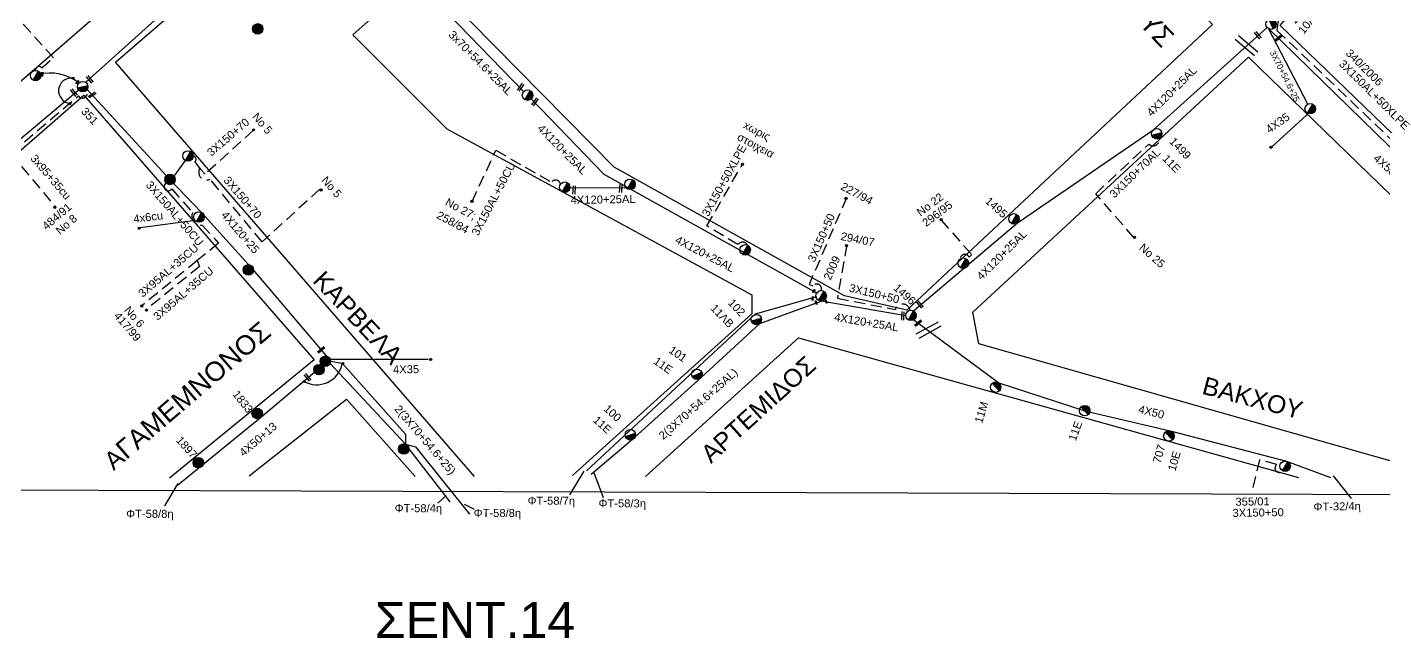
# Model space of a CAD drawing. Header units: millimetres. Extents: x 3156 to 5307, y 1191 to 2273.
# Drawn here: x 3402.7 to 3707.9, y 1210.5 to 1347.8 of the extents above; entities that cross this region are included whole.
import ezdxf

# ---------------------------------------------------------------- set-up
doc = ezdxf.new("R2010")
doc.units = ezdxf.units.MM
doc.linetypes.add('DASHED', pattern=[19.05, 12.7, -6.35])
for name, color, linetype in [('Άγνωστα', 7, 'Continuous'), ('Γυμνά εναέρια ΧΤ (3Φ)   4x35CU', 7, 'Continuous'), ('Γυμνά εναέρια ΧΤ (3Φ)   4x50AL', 7, 'Continuous'), ('Γυμνά εναέρια ΧΤ και ΦΟΠ (3Φ)   4x50+16AL', 7, 'Continuous'), ('Εναέρια παροχή ΧΤ 4x16', 7, 'SYN_LINE'), ('Επιγραφές - Σχήματα', 7, 'Continuous'), ('Καλώδια ΧΤ   3x150+50AL', 7, 'DASHED'), ('Καλώδια ΧΤ   3x150+50CU', 7, 'DASHED'), ('Καλώδια ΧΤ   3x150+70AL', 7, 'DASHED'), ('Καλώδια ΧΤ   3x150AL+50XLPE', 7, 'DASHED'), ('Καλώδια ΧΤ   3x95+35 CU', 7, 'DASHED'), ('Καλώδια ΧΤ   4x50AL', 7, 'DASHED'), ('Μηχανική τομή', 7, 'Continuous'), ('Στύλος Ξύλινος', 7, 'Continuous'), ('Στύλος Ξύλινος @ 1', 7, 'Continuous'), ('Στύλος ΦΜ', 7, 'Continuous'), ('Στύλος ΦΜ @ 1', 7, 'Continuous'), ('Συνδέσεις', 7, 'Continuous'), ('Συνεστραμμένα ΧΤ   3x70+54.6+25 AL', 7, 'SYN_LINE'), ('Συνεστραμμένα ΧΤ   4x120+25 AL', 7, 'SYN_LINE'), ('Τομή', 7, 'Continuous'), ('Υπόβαθρο ΔΕΗ', 7, 'Continuous')]:
    doc.layers.add(name, color=color, linetype=linetype)
doc.styles.add('arial', font='arial.ttf')
doc.styles.get("Standard").update_dxf_attribs({"font": 'arial.ttf'})
doc.linetypes.add('SYN_LINE', pattern='A,0.5,-0.0001,["/\\/\\/\\/",Standard,S=0.1,R=0,X=0,Y=-0.05],-0.25', length=0.7501)
doc.dimstyles.new('ISO-25', dxfattribs={"dimtxt": 2.5, "dimasz": 2.5, "dimexe": 1.25, "dimexo": 0.625, "dimtad": 1, "dimtxsty": 'Standard', "dimcen": 2.5, "dimadec": 0, "dimazin": 0, "dimtfac": 1, "dimtmove": 0, "dimatfit": 3, "dimfxl": 1, "dimarcsym": 0})

# ---------------------------------------------------------------- blocks, each defined once
blk = doc.blocks.new('ΥΠΑΡΧΩΝ ΤΣΙΜΕΝΤΕΝΙΟΣ ΣΤΥΛΟΣ')
at = {"layer": 'Στύλος ΦΜ'}
blk.add_hatch(color=7, dxfattribs=at).paths.add_polyline_path([(-1.29, -2.28, 0.574793), (2.62, 0, 0.268822), (1.3, 2.27)])
at = {"layer": 'Στύλος ΦΜ', "color": 7}
blk.add_line((-1.29, -2.28), (1.3, 2.27), dxfattribs=at)
blk.add_circle((0, 0), 2.62, dxfattribs=at)
at = {"layer": 'Στύλος ΦΜ', "flags": 4}
for tag, p in [('ΤΥΠΟΣ', (-4.91, 3.03)), ('ΑΡΙΘΜΟΣ', (-4.68, 8.05))]:
    blk.add_attdef(tag, p, '', height=4, dxfattribs=at)
blk = doc.blocks.new('ΥΠΑΡΧΩΝ ΞΥΛΙΝΟΣ ΣΤΥΛΟΣ')
at = {"layer": 'Στύλος Ξύλινος'}
h = blk.add_hatch(color=7, dxfattribs=at)
h.paths.add_polyline_path([(-2.62, 0, 0.270008), (-1.29, -2.28), (1.3, 2.27, 0.576266)])
h.paths.add_polyline_path([(-1.29, -2.28, 0.574793), (2.62, 0, 0.268822), (1.3, 2.27)])
at = {"layer": 'Στύλος Ξύλινος', "color": 7}
blk.add_line((-1.29, -2.28), (1.3, 2.27), dxfattribs=at)
blk.add_circle((0, 0), 2.62, dxfattribs=at)
at = {"layer": 'Στύλος Ξύλινος', "flags": 4}
for tag, p in [('ΑΡΙΘΜΟΣ', (-4.91, 8.6)), ('ΤΥΠΟΣ', (-4.85, 3.39))]:
    blk.add_attdef(tag, p, '', height=4, dxfattribs=at)
blk = doc.blocks.new('ΤΟΜΗ')
at = {"layer": 'Τομή', "ltscale": 40}
for p, q in [((-5.68, 0), (5.68, 0)), ((5.68, -2.33), (-5.68, -2.33))]:
    blk.add_line(p, q, dxfattribs=at)
blk = doc.blocks.new('ΜΗΧΑΝΙΚΗ ΤΟΜΗ')
at = {"layer": 'Μηχανική τομή', "ltscale": 40}
for p, q in [((-1.89, 0.78), (1.89, 0.78)), ((1.89, 0), (-1.89, 0))]:
    blk.add_line(p, q, dxfattribs=at)
blk = doc.blocks.new('_ΣΥΝΔΕΣΗ')
at = {"layer": 'Συνδέσεις', "linetype": 'SYN_LINE', "ltscale": 40}
blk.add_hatch(color=256, dxfattribs=at).paths.add_polyline_path([(0.5, -0.01, 1), (-0.5, -0.01, 1)])
at = {"layer": 'Συνδέσεις'}
blk.add_circle((0, -0.01), 0.5, dxfattribs=at)

msp = doc.modelspace()

# ---------------------------------------------------------------- linework, layer by layer
at = {"color": 85}
msp.add_arc((3434.47, 1311.94), 0.968, 121.2559, 327.013, dxfattribs=at)
at = {"layer": 'Άγνωστα', "color": 1, "linetype": 'SYN_LINE', "ltscale": 20}
msp.add_lwpolyline([(3443.26, 1360.09), (3415.88, 1335.43)], dxfattribs=at)
at = {"layer": 'Άγνωστα', "color": 85}
msp.add_lwpolyline([(3435.76, 1314.28), (3438.32, 1317.81)], dxfattribs=at)
at = {"layer": 'Άγνωστα', "color": 2, "linetype": 'DASHED', "ltscale": 0.2}
msp.add_lwpolyline([(3587.01, 1309.42), (3578.61, 1289.93), (3579.46, 1289.6, -0.883132), (3581.3, 1288.57, -8.442486)], format="xyb", dxfattribs=at)
at = {"layer": 'Άγνωστα', "color": 173, "linetype": 'DASHED', "ltscale": 0.2}
msp.add_lwpolyline([(3587.07, 1298.82), (3584.97, 1286.82), (3598, 1284.32, -0.780272), (3601.31, 1284.14, -2.14852)], format="xyb", dxfattribs=at)
at = {"layer": 'Άγνωστα', "color": 85, "linetype": 'SYN_LINE', "ltscale": 20}
msp.add_lwpolyline([(3470.88, 1273.15), (3492.91, 1273.15)], dxfattribs=at)
at = {"layer": 'Γυμνά εναέρια ΧΤ (3Φ)   4x35CU', "color": 27, "linetype": 'SYN_LINE', "ltscale": 8}
msp.add_lwpolyline([(3682.65, 1320.88), (3691.3, 1328.72)], dxfattribs=at)
at = {"layer": 'Γυμνά εναέρια ΧΤ (3Φ)   4x50AL', "color": 1}
msp.add_lwpolyline([(3602.19, 1282.01), (3621.28, 1267.8), (3640.6, 1261.56), (3659.79, 1257.01), (3685.97, 1250.2), (3695.91, 1246.51)], dxfattribs=at)
at = {"layer": 'Γυμνά εναέρια ΧΤ και ΦΟΠ (3Φ)   4x50+16AL', "color": 27, "ltscale": 40}
msp.add_lwpolyline([(3681.93, 1347.45), (3712.05, 1318.1), (3738.65, 1292.99), (3758.81, 1272.53), (3781.43, 1251.24), (3786.01, 1246.92)], dxfattribs=at)
at = {"layer": 'Γυμνά εναέρια ΧΤ και ΦΟΠ (3Φ)   4x50+16AL', "color": 62}
msp.add_lwpolyline([(3436.5, 1244.78), (3455.2, 1260.01), (3467.46, 1270.26)], dxfattribs=at)
at = {"layer": 'Εναέρια παροχή ΧΤ 4x16', "color": 85, "linetype": 'SYN_LINE', "ltscale": 10}
msp.add_line((3440.53, 1304.33), (3427.62, 1302.62), dxfattribs=at)
at = {"layer": 'Καλώδια ΧΤ   3x150+50AL', "color": 2, "linetype": 'DASHED', "ltscale": 0.2}
msp.add_lwpolyline([(3564.79, 1298.73, 0.56932), (3562.59, 1298.89), (3555.61, 1303.11), (3563.57, 1316.94)], format="xyb", dxfattribs=at)
at = {"layer": 'Καλώδια ΧΤ   3x150+50CU', "color": 1, "ltscale": 0.2}
for points in [[(3332.85, 1262.28), (3337.99, 1267.06, -1.148063), (3341.4, 1269.89), (3354.03, 1280.8), (3361.62, 1287.37, -1.207513), (3365.21, 1290.38), (3387.13, 1309.47, 1.225968), (3390.47, 1312.14), (3414.27, 1332.34, 1.045537), (3416.02, 1333.54)], [(3685.1, 1248.04, -1.13597), (3683.78, 1249.43), (3679.94, 1250.48), (3678.2, 1243.48)]]:
    msp.add_lwpolyline(points, format="xyb", dxfattribs=at)
at = {"layer": 'Καλώδια ΧΤ   3x150+50CU', "color": 85, "ltscale": 0.2}
msp.add_lwpolyline([(3435.28, 1311.41), (3439.92, 1306.08, 0.570723), (3442.12, 1303.27), (3445.78, 1299.21), (3440.95, 1295.29)], format="xyb", dxfattribs=at)
at = {"layer": 'Καλώδια ΧΤ   3x150+50CU', "color": 173, "ltscale": 0.2}
msp.add_lwpolyline([(3608.29, 1304.42), (3615.2, 1296.64), (3614.61, 1296.09), (3614.61, 1296.09, 0.803507), (3612.56, 1295.65)], format="xyb", dxfattribs=at)
at = {"layer": 'Καλώδια ΧΤ   3x150+50CU', "linetype": 'Continuous', "ltscale": 0.2}
msp.add_arc((3412.64, 1333.5), 2.86, 86.7217, 262.638, dxfattribs=at)
at = {"layer": 'Καλώδια ΧΤ   3x150+70AL', "color": 85, "ltscale": 0.2}
msp.add_lwpolyline([(3453.6, 1324.65), (3442.74, 1314.72), (3441.78, 1315.79), (3440.49, 1317.52, 0.596467), (3440.08, 1318.83, -15.95919)], format="xyb", dxfattribs=at)
at = {"layer": 'Καλώδια ΧΤ   3x150+70AL', "color": 173, "ltscale": 0.2}
msp.add_lwpolyline([(3651.64, 1300.49), (3643.06, 1310.35), (3655.02, 1321.51, 0.735296), (3657.35, 1322.77, 0.795966)], format="xyb", dxfattribs=at)
at = {"layer": 'Καλώδια ΧΤ   3x150+70AL', "color": 85, "linetype": 'DASHED', "ltscale": 0.2}
msp.add_lwpolyline([(3468.56, 1311.33), (3455.56, 1299.53), (3443.86, 1313.6, -0.758112), (3441.58, 1316.14, 2.458762)], format="xyb", dxfattribs=at)
at = {"layer": 'Καλώδια ΧΤ   3x150AL+50XLPE', "color": 133, "ltscale": 0.2}
msp.add_lwpolyline([(3677.91, 1355.13), (3677.91, 1355.13), (3684.18, 1349.63), (3683.84, 1347.07), (3710.47, 1321.64), (3712.43, 1321.94), (3714.67, 1319.88), (3714.2, 1317.65), (3736.72, 1296.18), (3739.36, 1296.35), (3747.44, 1288.4), (3746.84, 1286.29), (3757.75, 1275.24, -0.882636), (3761.15, 1272.17), (3779.96, 1253.79, -0.804181), (3784, 1250.37), (3788.39, 1246.48)], format="xyb", dxfattribs=at)
at = {"layer": 'Καλώδια ΧΤ   3x150AL+50XLPE', "color": 2, "ltscale": 0.2}
msp.add_lwpolyline([(3502.78, 1308.62), (3508.16, 1320.11), (3520.66, 1312.92, -0.701694), (3522.71, 1312.4, -84.36519)], format="xyb", dxfattribs=at)
at = {"layer": 'Καλώδια ΧΤ   3x95+35 CU', "color": 1, "linetype": 'DASHED', "ltscale": 0.2}
msp.add_lwpolyline([(3406.01, 1338.65), (3408.63, 1340.92), (3400.42, 1350.06)], dxfattribs=at)
at = {"layer": 'Καλώδια ΧΤ   3x95+35 CU', "color": 1, "ltscale": 0.2}
msp.add_lwpolyline([(3399.02, 1319.4), (3408.92, 1307.6)], dxfattribs=at)
at = {"layer": 'Καλώδια ΧΤ   3x95+35 CU', "color": 85, "ltscale": 0.2}
for points in [[(3440.95, 1295.29), (3428.56, 1285.23)], [(3440.95, 1295.29), (3441.5, 1293.98), (3429.35, 1284.15)]]:
    msp.add_lwpolyline(points, dxfattribs=at)
at = {"layer": 'Καλώδια ΧΤ   3x95+35 CU', "color": 1, "linetype": 'DASHED', "ltscale": 0.2}
msp.add_arc((3405.39, 1338.19), 0.778, 36.2311, 188.1282, dxfattribs=at)
at = {"layer": 'Συνεστραμμένα ΧΤ   3x70+54.6+25 AL', "color": 2, "linetype": 'SYN_LINE', "ltscale": 15}
for p, q in [((3566.52, 1283.32), (3580.37, 1287.22)), ((3528.53, 1248.04), (3566.52, 1283.32))]:
    msp.add_line(p, q, dxfattribs=at)
at = {"layer": 'Συνεστραμμένα ΧΤ   3x70+54.6+25 AL', "color": 2, "linetype": 'SYN_LINE', "ltscale": 20}
msp.add_lwpolyline([(3514.39, 1333.34), (3497.34, 1350.89), (3497.34, 1350.89)], dxfattribs=at)
at = {"layer": 'Συνεστραμμένα ΧΤ   3x70+54.6+25 AL', "color": 27, "ltscale": 20}
msp.add_lwpolyline([(3690.81, 1330.51), (3681.93, 1347.45)], dxfattribs=at)
at = {"layer": 'Συνεστραμμένα ΧΤ   3x70+54.6+25 AL', "color": 173, "ltscale": 15}
msp.add_lwpolyline([(3529.59, 1247.29), (3539.43, 1255.59), (3554.31, 1269.05), (3567.55, 1281.17), (3581.3, 1286.16)], dxfattribs=at)
at = {"layer": 'Συνεστραμμένα ΧΤ   3x70+54.6+25 AL', "color": 62, "ltscale": 20}
msp.add_lwpolyline([(3470.98, 1272.68), (3473.55, 1272.24), (3487.82, 1256.29), (3487.82, 1254.05), (3490.04, 1253.45), (3502.21, 1238.32)], dxfattribs=at)
at = {"layer": 'Συνεστραμμένα ΧΤ   3x70+54.6+25 AL', "color": 85, "linetype": 'SYN_LINE', "ltscale": 20}
msp.add_lwpolyline([(3497.84, 1241.05), (3487.82, 1254.05), (3470.88, 1272.2)], dxfattribs=at)
at = {"layer": 'Συνεστραμμένα ΧΤ   4x120+25 AL', "color": 30, "ltscale": 20}
msp.add_line((3388.08, 1311.75), (3414.52, 1333.84), dxfattribs=at)
at = {"layer": 'Συνεστραμμένα ΧΤ   4x120+25 AL', "color": 173, "linetype": 'SYN_LINE', "ltscale": 20}
msp.add_lwpolyline([(3602.09, 1284), (3625.45, 1303.78), (3656.12, 1324.78), (3681.64, 1347.68)], dxfattribs=at)
at = {"layer": 'Συνεστραμμένα ΧΤ   4x120+25 AL', "color": 1, "linetype": 'SYN_LINE', "ltscale": 10}
msp.add_lwpolyline([(3414.37, 1335.22, 0.23132), (3405.25, 1337.16, 0.204482)], format="xyb", dxfattribs=at)
at = {"layer": 'Συνεστραμμένα ΧΤ   4x120+25 AL', "color": 85, "ltscale": 20}
msp.add_lwpolyline([(3416.21, 1333.8), (3434.84, 1313.54), (3441.95, 1306.13), (3453.06, 1293.8), (3470.37, 1273.43)], dxfattribs=at)
at = {"layer": 'Συνεστραμμένα ΧΤ   4x120+25 AL', "color": 2, "linetype": 'SYN_LINE', "ltscale": 20}
msp.add_lwpolyline([(3516.08, 1331.66), (3532.42, 1314.77), (3580.41, 1288.01)], dxfattribs=at)
at = {"layer": 'Συνεστραμμένα ΧΤ   4x120+25 AL', "color": 2, "linetype": 'SYN_LINE', "ltscale": 10}
msp.add_lwpolyline([(3524.8, 1311.64), (3537.58, 1311.73)], dxfattribs=at)
at = {"layer": 'Συνεστραμμένα ΧΤ   4x120+25 AL', "color": 173, "linetype": 'SYN_LINE', "ltscale": 15}
msp.add_lwpolyline([(3581.3, 1286.22), (3600.33, 1282.98)], dxfattribs=at)
at = {"layer": 'Υπόβαθρο ΔΕΗ', "linetype": 'Continuous', "ltscale": 0.2}
msp.add_line((3229.69, 1244.31), (5245.14, 1237.65), dxfattribs=at)
at = {"layer": 'Υπόβαθρο ΔΕΗ'}
msp.add_lwpolyline([(3235.55, 1370.35), (3255.22, 1384.5), (3248.17, 1395.43), (3456.79, 1543.44), (3463.22, 1548, -0.148439), (3485.53, 1555.45), (3575.59, 1547.92), (3557.84, 1471.44), (3298.38, 1246.41)], format="xyb", dxfattribs=at)
for points in [[(3739.29, 1295.41), (3684.53, 1348.18), (3803.8, 1491.22), (3819.83, 1478.31)], [(3503.36, 1246.73), (3422.58, 1339.94), (3557.75, 1456.48), (3669.35, 1348.39), (3600.62, 1284.17), (3586.6, 1287.36), (3534.78, 1316.33), (3491.68, 1360.1), (3476, 1346.03), (3497.13, 1324.94), (3565.72, 1287.62), (3565.72, 1283.37), (3525.39, 1247.02)], [(3722.2, 1246.59), (3616.77, 1276.62), (3615.42, 1283.73), (3677.41, 1341.03), (3733.98, 1286.25), (3774.91, 1247.12), (3774.54, 1246.1)], [(3344.92, 1245.34), (3332.18, 1259.97), (3415.5, 1332.49)], [(3415.28, 1332.29), (3415.49, 1332.47), (3467.27, 1272.97), (3434.71, 1246.39)], [(3541.77, 1246.74), (3576.21, 1277.9), (3688.7, 1246.5)], [(3452.68, 1246.88), (3474.55, 1264.16), (3489.99, 1246.74)]]:
    msp.add_lwpolyline(points, dxfattribs=at)
msp.add_arc((3467.84, 1273.23), 5.84, 239.498, 349.7809, dxfattribs=at)

# ---------------------------------------------------------------- block references
at = {"layer": 'Μηχανική τομή'}
for p, xscale, yscale, zscale, rotation in [((3679.38, 1345.85), 0.4999999999990372, 0.4999999999990372, 0.4999999999990372, 309.6537598130635), ((3684.14, 1345.52), 0.4999999999991247, 0.4999999999991247, 0.4999999999991247, 219.6537598130551), ((3406.22, 1337.16), 0.2499999999999679, 0.2499999999999679, 0.2499999999999679, 86.1361499098525), ((3416.67, 1335.92), 0.4999999999990372, 0.4999999999990372, 0.4999999999990372, 309.6537598130635), ((3413.1, 1332.94), 0.4999999999990372, 0.4999999999990372, 0.4999999999990372, 309.6537598130635), ((3414.09, 1335.36), 0.2499999999999678, 0.2499999999999678, 0.2499999999999678, 48.03324978441631), ((3513.56, 1334.4), 0.4999999999992128, 0.4999999999992128, 0.4999999999992128, 233.5690771157241), ((3417.44, 1332.38), 0.4999999999990371, 0.4999999999990371, 0.4999999999990371, 32.97562995098133), ((3516.78, 1331.11), 0.4999999999992128, 0.4999999999992128, 0.4999999999992128, 233.5690771157241), ((3536.04, 1311.58), 0.4999999999992127, 0.4999999999992127, 0.4999999999992127, 266.6658737575269), ((3525.54, 1311.19), 0.4999999999992127, 0.4999999999992127, 0.4999999999992127, 266.6658737575269), ((3579.55, 1288.5), 0.235148420071271, 0.235148420071271, 0.235148420071271, 240.1122029590029), ((3579.32, 1286.78), 0.2351484200712711, 0.2351484200712711, 0.2351484200712711, 266.6658737575269), ((3580.08, 1285.83), 0.235148420071271, 0.235148420071271, 0.235148420071271, 288.0264474711727), ((3582.36, 1286.09), 0.235148420071271, 0.235148420071271, 0.235148420071271, 288.0264474711727), ((3603.39, 1285.31), 0.4999999999990372, 0.4999999999990372, 0.4999999999990372, 309.6537598130635), ((3599.5, 1282.89), 0.4999999999992127, 0.4999999999992127, 0.4999999999992127, 266.6658737575269), ((3603.01, 1281.4), 0.4999999999992698, 0.4999999999992698, 0.4999999999992698, 219.6537598130753), ((3468.72, 1275.37), 0.4999999999992698, 0.4999999999992698, 0.4999999999992698, 219.6537598130753), ((3465.64, 1268.92), 0.4999999999990372, 0.4999999999990372, 0.4999999999990372, 309.6537598130635)]:
    msp.add_blockref('ΜΗΧΑΝΙΚΗ ΤΟΜΗ', p, dxfattribs=dict(at, xscale=xscale, yscale=yscale, zscale=zscale, rotation=rotation))
at = {"layer": 'Στύλος Ξύλινος @ 1', "ltscale": 40, "xscale": 0.4499999999998181, "yscale": 0.4499999999998181, "zscale": 0.4499999999998181}
for p in [(3454.58, 1347.41), (3434.84, 1313.54), (3452.47, 1293.21), (3469.8, 1272.68), (3468.37, 1270.8), (3487.44, 1252.94)]:
    msp.add_blockref('ΥΠΑΡΧΩΝ ΞΥΛΙΝΟΣ ΣΤΥΛΟΣ', p, dxfattribs=at)
at = {"layer": 'Στύλος Ξύλινος @ 1', "ltscale": 40}
ref = msp.add_blockref('ΥΠΑΡΧΩΝ ΞΥΛΙΝΟΣ ΣΤΥΛΟΣ', (3454.46, 1260.93), dxfattribs=dict(at, xscale=0.449999999999688, yscale=0.449999999999688, zscale=0.449999999999688, rotation=308.3134675583557))
ref.add_attrib('ΤΥΠΟΣ', '1833', (3448.8, 1265.23), dxfattribs={"layer": '', "height": 1.8, "rotation": 308.3135, "flags": 4})
ref = msp.add_blockref('ΥΠΑΡΧΩΝ ΞΥΛΙΝΟΣ ΣΤΥΛΟΣ', (3441.21, 1249.87), dxfattribs=dict(at, xscale=0.4499999999998464, yscale=0.4499999999998464, zscale=0.4499999999998464, rotation=311.6976322563605))
ref.add_attrib('ΤΥΠΟΣ', '1897', (3436.07, 1254.83), dxfattribs={"layer": '', "height": 1.8, "rotation": 311.6976, "flags": 4})
at = {"layer": 'Στύλος ΦΜ @ 1', "ltscale": 40}
ref = msp.add_blockref('ΥΠΑΡΧΩΝ ΤΣΙΜΕΝΤΕΝΙΟΣ ΣΤΥΛΟΣ', (3682.51, 1348.47), dxfattribs=dict(at, xscale=0.4499999999998314, yscale=0.4499999999998314, zscale=0.4499999999998314, rotation=52.18607488309132))
ref.add_attrib('ΤΥΠΟΣ', '200', (3688.01, 1348.43), dxfattribs={"layer": '', "height": 1.8, "rotation": 52.1861, "flags": 4})
ref.add_attrib('ΑΡΙΘΜΟΣ', '10ΛB', (3689.87, 1346.07), dxfattribs={"layer": '', "height": 1.8, "rotation": 52.1861, "flags": 4})
at = {"layer": 'Στύλος ΦΜ @ 1', "ltscale": 40, "xscale": 0.4499999999998181, "yscale": 0.4499999999998181, "zscale": 0.4499999999998181}
for p in [(3404.62, 1336.9), (3515.27, 1332.51), (3691.32, 1329.45), (3438.9, 1318.83), (3523.64, 1311.81), (3538.31, 1312.45), (3441.37, 1305.11), (3624.68, 1304.68), (3564.21, 1297.71), (3613.27, 1294.71), (3581.3, 1287.39), (3601.51, 1282.98), (3685.68, 1249.06)]:
    msp.add_blockref('ΥΠΑΡΧΩΝ ΤΣΙΜΕΝΤΕΝΙΟΣ ΣΤΥΛΟΣ', p, dxfattribs=at)
at = {"layer": 'Στύλος ΦΜ @ 1', "ltscale": 40}
ref = msp.add_blockref('ΥΠΑΡΧΩΝ ΤΣΙΜΕΝΤΕΝΙΟΣ ΣΤΥΛΟΣ', (3415.22, 1334.4), dxfattribs=dict(at, xscale=0.4499999999997175, yscale=0.4499999999997175, zscale=0.4499999999997175, rotation=313.1031643635912))
ref.add_attrib('ΤΥΠΟΣ', '351', (3414.7, 1328.72), dxfattribs={"layer": '', "height": 1.8, "rotation": 313.1032, "flags": 4})
ref = msp.add_blockref('ΥΠΑΡΧΩΝ ΤΣΙΜΕΝΤΕΝΙΟΣ ΣΤΥΛΟΣ', (3656.79, 1323.81), dxfattribs=dict(at, xscale=0.4499999999996917, yscale=0.4499999999996917, zscale=0.4499999999996917, rotation=313.9721552166107))
ref.add_attrib('ΤΥΠΟΣ', '1499', (3659.49, 1321.94), dxfattribs={"layer": '', "height": 1.8, "rotation": 313.9722, "flags": 4})
ref.add_attrib('ΑΡΙΘΜΟΣ', '11E', (3657.94, 1318.09), dxfattribs={"layer": '', "height": 1.8, "rotation": 313.9722, "flags": 4})
ref = msp.add_blockref('ΥΠΑΡΧΩΝ ΤΣΙΜΕΝΤΕΝΙΟΣ ΣΤΥΛΟΣ', (3566.75, 1282.04), dxfattribs=dict(at, xscale=0.4499999999996608, yscale=0.4499999999996608, zscale=0.4499999999996608, rotation=313.6654292960945))
ref.add_attrib('ΤΥΠΟΣ', '102', (3560.22, 1285.65), dxfattribs={"layer": '', "height": 1.8, "rotation": 313.6654, "flags": 4})
ref.add_attrib('ΑΡΙΘΜΟΣ', '11ΛΒ', (3556.29, 1284.47), dxfattribs={"layer": '', "height": 1.8, "rotation": 313.6654, "flags": 4})
ref = msp.add_blockref('ΥΠΑΡΧΩΝ ΤΣΙΜΕΝΤΕΝΙΟΣ ΣΤΥΛΟΣ', (3553.35, 1269.75), dxfattribs=dict(at, xscale=0.4499999999998714, yscale=0.4499999999998714, zscale=0.4499999999998714, rotation=324.7860162583787))
ref.add_attrib('ΤΥΠΟΣ', '101', (3546.87, 1274.79), dxfattribs={"layer": '', "height": 1.8, "rotation": 324.786, "flags": 4})
ref.add_attrib('ΑΡΙΘΜΟΣ', '11E', (3543.43, 1272.31), dxfattribs={"layer": '', "height": 1.8, "rotation": 324.786, "flags": 4})
ref = msp.add_blockref('ΥΠΑΡΧΩΝ ΤΣΙΜΕΝΤΕΝΙΟΣ ΣΤΥΛΟΣ', (3620.58, 1266.85), dxfattribs=dict(at, xscale=0.4499999999999097, yscale=0.4499999999999097, zscale=0.4499999999999097, rotation=72.9019692747438))
ref.add_attrib('ΤΥΠΟΣ', '11M', (3617.5, 1258.58), dxfattribs={"layer": '', "height": 1.8, "rotation": 72.902, "flags": 4})
ref = msp.add_blockref('ΥΠΑΡΧΩΝ ΤΣΙΜΕΝΤΕΝΙΟΣ ΣΤΥΛΟΣ', (3538.39, 1256.14), dxfattribs=dict(at, xscale=0.4499999999997541, yscale=0.4499999999997541, zscale=0.4499999999997541, rotation=317.8686079511207))
ref.add_attrib('ΤΥΠΟΣ', '100', (3532.23, 1261.76), dxfattribs={"layer": '', "height": 1.8, "rotation": 317.8686, "flags": 4})
ref.add_attrib('ΑΡΙΘΜΟΣ', '11E', (3529.86, 1259.23), dxfattribs={"layer": '', "height": 1.8, "rotation": 317.8686, "flags": 4})
ref = msp.add_blockref('ΥΠΑΡΧΩΝ ΤΣΙΜΕΝΤΕΝΙΟΣ ΣΤΥΛΟΣ', (3640.6, 1261.56), dxfattribs=dict(at, xscale=0.4499999999998526, yscale=0.4499999999998526, zscale=0.4499999999998526, rotation=70.02941976695656))
ref.add_attrib('ΤΥΠΟΣ', '11E', (3638.56, 1254.59), dxfattribs={"layer": '', "height": 1.8, "rotation": 70.0294, "flags": 4})
ref = msp.add_blockref('ΥΠΑΡΧΩΝ ΤΣΙΜΕΝΤΕΝΙΟΣ ΣΤΥΛΟΣ', (3659.52, 1255.86), dxfattribs=dict(at, xscale=0.4499999999998302, yscale=0.4499999999998302, zscale=0.4499999999998302, rotation=74.00936156365117))
ref.add_attrib('ΤΥΠΟΣ', '707', (3657.6, 1249.59), dxfattribs={"layer": '', "height": 1.8, "rotation": 74.0094, "flags": 4})
ref.add_attrib('ΑΡΙΘΜΟΣ', '10E', (3660.98, 1247.84), dxfattribs={"layer": '', "height": 1.8, "rotation": 74.0094, "flags": 4})
at = {"layer": 'Συνδέσεις', "xscale": 0.4777242751394019, "yscale": 0.4777242751394019, "zscale": 0.4777242751394019}
for p in [(3413.04, 1336.31), (3412.33, 1330.6), (3453.62, 1324.69), (3682.51, 1320.79), (3563.63, 1316.94), (3468.84, 1311.19), (3586.9, 1309.29), (3408.96, 1307.28), (3502.78, 1308.62), (3608.31, 1304.52), (3427.9, 1302.58), (3651.8, 1300.54), (3587.03, 1298.66), (3428.53, 1285.09), (3429.57, 1284.16), (3493.47, 1273.07), (3473.73, 1272.17), (3465.03, 1268.11)]:
    msp.add_blockref('_ΣΥΝΔΕΣΗ', p, dxfattribs=at)
at = {"layer": 'Τομή'}
for p, xscale, yscale, zscale, rotation in [((3677.36, 1344.06), 0.5000000000001258, 0.5000000000001258, 0.5000000000001258, 319.9082681547206), ((3605.21, 1280.19), 0.5, 0.5, 0.5, 28.59708146191076)]:
    msp.add_blockref('ΤΟΜΗ', p, dxfattribs=dict(at, xscale=xscale, yscale=yscale, zscale=zscale, rotation=rotation))

# ---------------------------------------------------------------- texts
at = {"layer": 'Άγνωστα', "ltscale": 40, "char_height": 1.8, "attachment_point": 1, "style": 'arial'}
for s, insert, width, rotation in [('3x70+54.6+25AL', (3498.63, 1347.2), 43.5158, 314.6981), ('4X35', (3681.08, 1325.28), 43.5158, 35.2143), ('3X150+70', (3442.97, 1319.99), 43.5158, 40.6763), ('4X120+25AL', (3518.61, 1326.13), 43.5158, 314.6981), ('3X150+50XLPE', (3554.37, 1305.89), 43.5158, 61.2063), ('3X150+70', (3448.13, 1314.44), 43.5158, 310.6763), ('4x6cu', (3426.49, 1305.53), 43.5158, 7.4591), ('4X120+25', (3447.61, 1306.63), 52.7541, 310.6009), ('3X150+50', (3578.2, 1295.53), 43.5158, 66.2673), ('4X120+25AL', (3549.14, 1301), 43.5158, 332.3176), ('3X95AL+35CU', (3427.5, 1288.28), 43.5158, 40.6763), ('3X95AL+35CU', (3430.87, 1283.1), 43.5158, 40.6763), ('2009', (3581.77, 1291.46), 43.5158, 66.2673), ('3X150+50', (3587.88, 1290.12), 43.5158, 346.2586), ('4X35', (3485, 1271.75), 43.5158, 0.4947), ('2(3X70+54.6+25)', (3486.57, 1263.01), 43.5158, 310.6009), ('4X50', (3652.94, 1262.85), 43.5158, 346.4353), ('4X50+13', (3450.22, 1252.52), 43.5158, 40.6763), ('\\A1;{\\H1x;355/01}', (3674.49, 1241.98), 43.5158, 0.8717), ('3X150+50', (3673.83, 1239.47), 43.5158, 0.8717), ('ΦΤ-32/4η', (3692.02, 1240.86), 43.5158, 0.8717)]:
    msp.add_mtext(s, dxfattribs=dict(at, insert=insert, width=width, rotation=rotation))
at = {"layer": 'Γυμνά εναέρια ΧΤ και ΦΟΠ (3Φ)   4x50+16AL', "ltscale": 40, "attachment_point": 1, "style": 'arial'}
for s, insert, char_height, width, rotation in [('3X70+54.6+25', (3683.4, 1342.74), 1.374, 33.218, 296.5008), ('4X50+16AL', (3706.56, 1319.4), 1.8, 43.5158, 318.0511), ('ΦΤ-58/7η', (3515.28, 1242.24), 1.8, 44.917, 359.808), ('ΦΤ-58/8η', (3424.99, 1239.29), 1.8, 44.917, 359.808), ('ΦΤ-58/4η', (3485.39, 1240.55), 1.8, 44.917, 359.808), ('ΦΤ-58/8η', (3503.16, 1239.48), 1.8, 44.917, 359.808), ('ΦΤ-58/3η', (3531.24, 1241.64), 1.8, 44.917, 359.808)]:
    msp.add_mtext(s, dxfattribs=dict(at, insert=insert, char_height=char_height, width=width, rotation=rotation))
at = {"layer": 'Καλώδια ΧΤ   3x150+50CU', "ltscale": 0.2, "char_height": 1.8, "width": 43.5158, "attachment_point": 1, "rotation": 40.6763, "style": 'arial'}
for s, insert in [('484/91', (3405.89, 1303.43)), ('Νο 8', (3408.94, 1302.39))]:
    msp.add_mtext(s, dxfattribs=dict(at, insert=insert))
at = {"layer": 'Καλώδια ΧΤ   3x150+70AL', "ltscale": 0.2, "insert": (3646, 1310.54), "char_height": 1.8, "width": 43.5158, "attachment_point": 1, "rotation": 44.0513, "style": 'arial'}
msp.add_mtext('3X150+70AL', dxfattribs=at)
at = {"layer": 'Καλώδια ΧΤ   3x150AL+50XLPE', "ltscale": 0.2, "char_height": 1.8, "width": 43.5158, "attachment_point": 1, "style": 'arial'}
for s, insert, rotation in [('340/2006', (3700.43, 1343.04), 315.2861), ('3X150AL+50XLPE', (3698.9, 1340.64), 315.2861), ('No 5', (3454.58, 1328.74), 310.6763), ('3x95+35cu', (3404.69, 1319.38), 310.6763), ('3X150AL+50CU', (3502.58, 1301.58), 62.2934), ('3X150AL+50CU', (3430.64, 1313.41), 310.6763), ('No 5', (3470.16, 1314.45), 310.6763), ('227/94', (3586.38, 1312.99), 331.952), ('No 27;', (3497.43, 1309.48), 331.952), ('Νο 22', (3602.56, 1306.62), 37.1168), ('1495', (3619.23, 1309.79), 318.1985), ('258/84', (3495.5, 1306.52), 331.952), ('296/95', (3603.82, 1304.24), 37.1168), ('294/07', (3585.94, 1301.73), 348.7566), ('Νo 25', (3653.88, 1299.32), 318.1985), ('1496', (3598.62, 1290.27), 318.1985), ('No 6', (3425.79, 1285.25), 310.6763), ('417/99', (3423.48, 1283.95), 310.6763)]:
    msp.add_mtext(s, dxfattribs=dict(at, insert=insert, rotation=rotation))
at = {"layer": 'Καλώδια ΧΤ   3x150AL+50XLPE', "color": 1, "ltscale": 0.2, "insert": (3564.48, 1326.78), "char_height": 1.8, "width": 43.5158, "attachment_point": 1, "rotation": 331.952, "style": 'arial'}
msp.add_mtext('xωρις \\Pστοιχεια', dxfattribs=at)
at = {"layer": 'Καλώδια ΧΤ   4x50AL', "ltscale": 0.2, "char_height": 1.8, "width": 43.5158, "attachment_point": 1, "style": 'arial'}
for insert, rotation in [((3654.35, 1328.85), 44.8849), ((3524.95, 1309.84), 0.8717), ((3616.11, 1292.06), 44.8849), ((3584.45, 1283.56), 350.4365)]:
    msp.add_mtext('4X120+25AL', dxfattribs=dict(at, insert=insert, rotation=rotation))
at = {"layer": 'Συνεστραμμένα ΧΤ   3x70+54.6+25 AL', "ltscale": 20, "insert": (3544.57, 1256.27), "char_height": 1.8, "width": 43.5158, "attachment_point": 1, "rotation": 41.4213, "style": 'arial'}
msp.add_mtext('2(3X70+54.6+25AL)', dxfattribs=at)
at = {"layer": 'Υπόβαθρο ΔΕΗ', "insert": (3624.88, 1383.56), "char_height": 4, "attachment_point": 1, "rotation": 313.8779, "style": 'arial'}
msp.add_mtext('{\\H1.083x;ΘEMΙΣΤΟΚΛΕΟΥΣ}', dxfattribs=at)
at = {"layer": 'Υπόβαθρο ΔΕΗ', "char_height": 4, "width": 25.6049, "attachment_point": 1, "style": 'arial'}
for s, insert, rotation in [('KAPBEΛA', (3469.63, 1293.37), 313.2828), ('A{\\H1.083x;ΓAMEMNONOΣ}', (3419.35, 1251.27), 40.6591), ('APTEMIΔOΣ', (3553.84, 1252.52), 42.1561), ('BAKXOY', (3667.76, 1269.28), 345.3425)]:
    msp.add_mtext(s, dxfattribs=dict(at, insert=insert, rotation=rotation))
at = {"layer": 'Υπόβαθρο ΔΕΗ', "insert": (3480.92, 1218.53), "char_height": 7.4305, "width": 85.5373, "attachment_point": 1, "style": 'arial'}
msp.add_mtext('{\\H1.083x;ΣΕΝΤ.14}', dxfattribs=at)

# ---------------------------------------------------------------- leaders
at = {"layer": 'Επιγραφές - Σχήματα', "ltscale": 40}
for points in [[(3436.58, 1245.19), (3433.58, 1240.19)], [(3527.95, 1247.97), (3524.71, 1242.62)], [(3530.16, 1247.69), (3532.25, 1242.02)], [(3696.45, 1246.88), (3700.5, 1241.83)], [(3496.94, 1242.5), (3495.12, 1240.8)], [(3501.01, 1240.52), (3503.3, 1239.45)]]:
    msp.add_leader(points, dimstyle='ISO-25', override={"dimasz": 1, "dimtad": 0}, dxfattribs=at)

doc.saveas('drawing.dxf')
